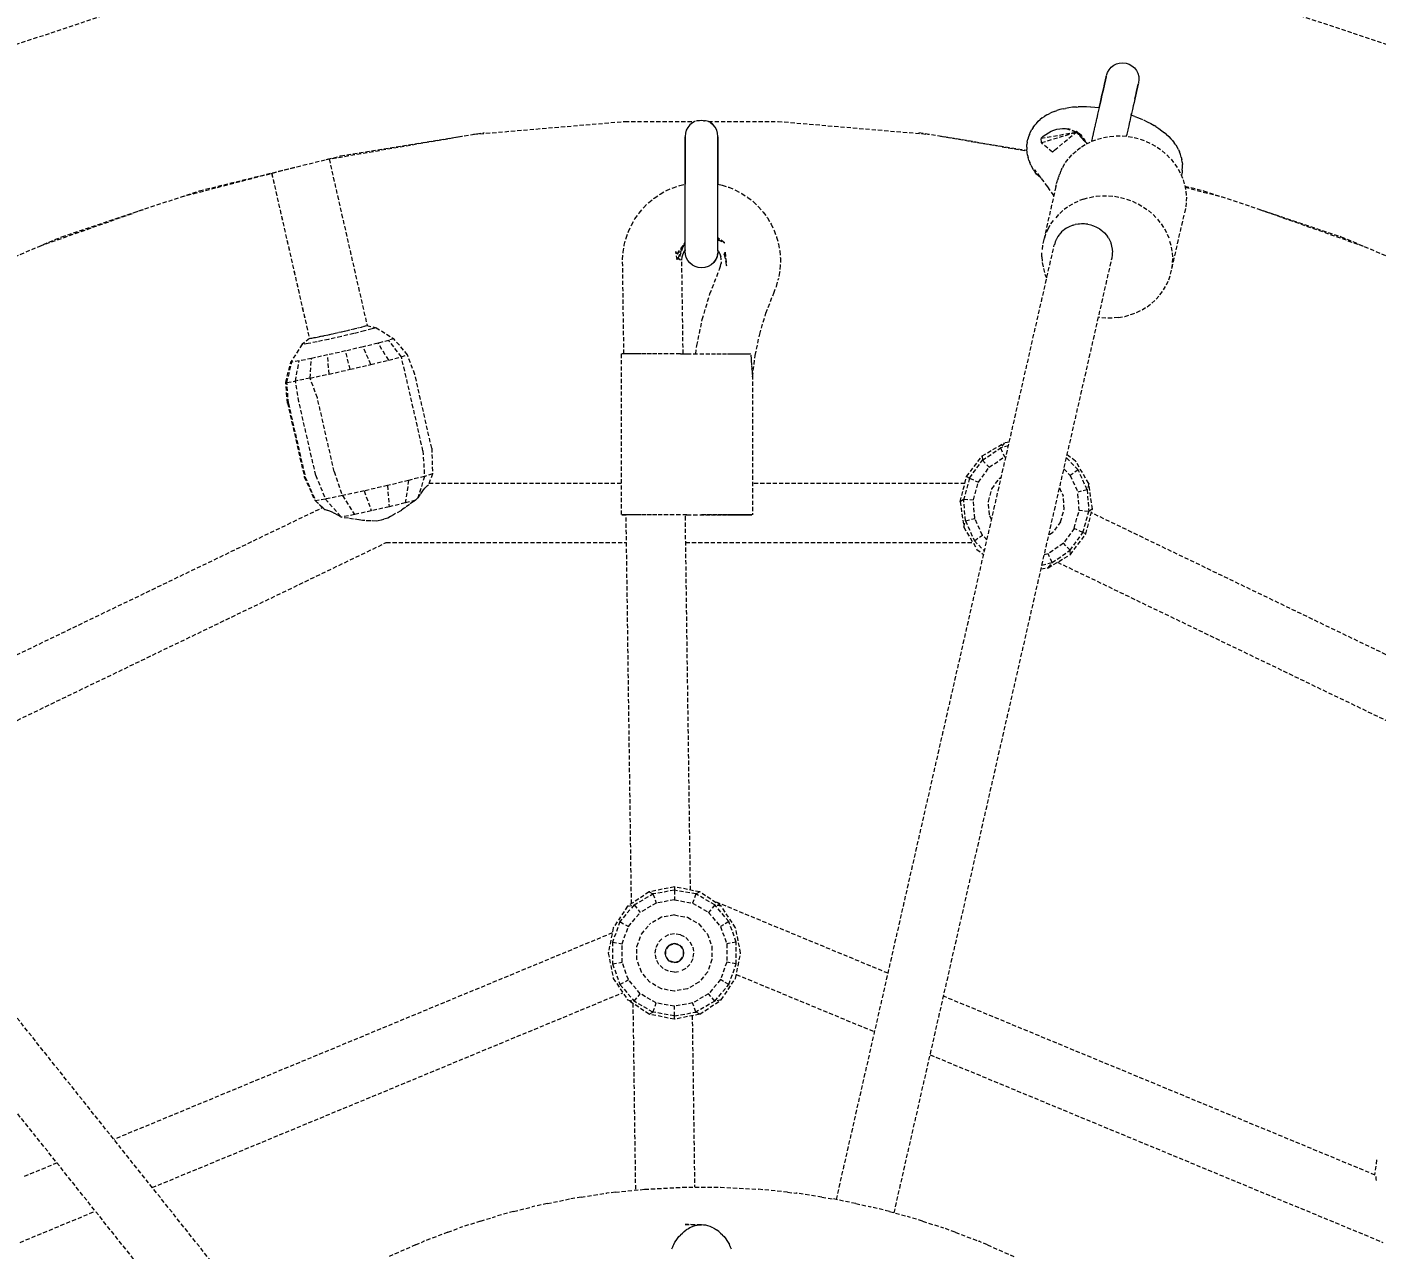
# Model space of a CAD drawing. Header units: millimetres. Extents: x -3111 to 2953, y -2449 to 2811.
# Drawn here: x 117.8 to 528, y 386.5 to 758.1 of the extents above; entities that cross this region are included whole.
import ezdxf

# ---------------------------------------------------------------- set-up
doc = ezdxf.new("R2010")
doc.units = ezdxf.units.MM
doc.linetypes.add('HIDDEN', pattern=[1.905, 1.27, -0.635])
for name, color, linetype in [('DIKOM_ЗОНА', 90, 'Continuous'), ('DIKOM_ОБЪЕКТ', 7, 'Continuous'), ('DIKOM_РАЗМЕР_ЗОНА', 7, 'Continuous'), ('DIKOM_РАЗМЕР_ОБЪЕКТА', 7, 'Continuous')]:
    doc.layers.add(name, color=color, linetype=linetype)
doc.styles.add('style1', font='arialbd.ttf', dxfattribs={"width": 0.8})
doc.dimstyles.new('1-50', dxfattribs={"dimtxt": 300, "dimasz": 200, "dimexe": 100, "dimexo": 0, "dimgap": 100, "dimtad": 1, "dimtxsty": 'style1', "dimcen": 200, "dimclrd": 7, "dimclre": 7, "dimclrt": 7, "dimadec": 1, "dimazin": 2, "dimtfac": 1, "dimtmove": 0, "dimatfit": 2, "dimfxl": 0, "dimlwd": 25, "dimlwe": 18, "dimarcsym": 0})

# ---------------------------------------------------------------- blocks, each defined once
blk = doc.blocks.new('*D0')
at = {"layer": 'Defpoints', "color": 0, "transparency": 16777216}
for p in [(1362.98, 623.05), (-717.19, -260.39)]:
    blk.add_point(p, dxfattribs=at)
at = {"layer": 'DIKOM_РАЗМЕР_ОБЪЕКТА', "color": 7, "lineweight": 25, "transparency": 16777216}
for p, q in [((1362.98, 623.05), (2780.32, 1224.99)), ((-533.11, -182.21), (1178.9, 544.87))]:
    blk.add_line(p, q, dxfattribs=at)
at = {"layer": 'DIKOM_РАЗМЕР_ОБЪЕКТА', "color": 7, "transparency": 16777216}
for points in [[(1165.87, 575.55), (1191.93, 514.19), (1362.98, 623.05)], [(-546.14, -151.53), (-520.08, -212.89), (-717.19, -260.39)]]:
    blk.add_solid(points, dxfattribs=at)
at = {"layer": 'DIKOM_РАЗМЕР_ОБЪЕКТА', "color": 7, "transparency": 16777216, "insert": (2050.93, 1228.64), "char_height": 300, "attachment_point": 5, "rotation": 23.0107, "style": 'style1'}
blk.add_mtext('{\\fArial|b0|i0|c204|p34;\\H1.16667x;∅2260}', dxfattribs=at)
blk = doc.blocks.new('*D1')
at = {"layer": 'Defpoints', "color": 0, "transparency": 16777216}
for p in [(302.22, 2811.22), (-2635.43, -2447.87), (386.74, -2447.87)]:
    blk.add_point(p, dxfattribs=at)
at = {"layer": 'DIKOM_РАЗМЕР_ЗОНА', "color": 7, "lineweight": 18, "transparency": 16777216}
for p, q in [((302.22, 2811.22), (-2735.43, 2811.22)), ((386.74, -2447.87), (-2735.43, -2447.87))]:
    blk.add_line(p, q, dxfattribs=at)
at = {"layer": 'DIKOM_РАЗМЕР_ЗОНА', "color": 7, "lineweight": 25, "transparency": 16777216}
blk.add_line((-2635.43, 2611.22), (-2635.43, -2247.87), dxfattribs=at)
at = {"layer": 'DIKOM_РАЗМЕР_ЗОНА', "color": 7, "transparency": 16777216}
for points in [[(-2668.76, 2611.22), (-2602.09, 2611.22), (-2635.43, 2811.22)], [(-2668.76, -2247.87), (-2602.09, -2247.87), (-2635.43, -2447.87)]]:
    blk.add_solid(points, dxfattribs=at)
at = {"layer": 'DIKOM_РАЗМЕР_ЗОНА', "color": 7, "transparency": 16777216, "insert": (-2914.13, 265.93), "char_height": 300, "attachment_point": 5, "rotation": 90, "style": 'style1'}
blk.add_mtext('{\\fArial|b0|i0|c204|p34;\\H1.16667x;5260}', dxfattribs=at)

msp = doc.modelspace()

# ---------------------------------------------------------------- linework, layer by layer
at = {"layer": 'DIKOM_ЗОНА', "color": 3, "lineweight": 15}
msp.add_circle((322.894, 181.327), 2629.975, dxfattribs=at)
at = {"layer": 'DIKOM_ОБЪЕКТ', "color": 7, "linetype": 'HIDDEN', "lineweight": 15}
for p, q in [((107.116, 750.288), (153.598, 765.806)), ((492.191, 765.806), (538.673, 750.288)), ((448.244, 746.416), (449.121, 746.855)), ((449.121, 746.855), (449.94, 747.09)), ((449.94, 747.09), (450.981, 747.184)), ((450.981, 747.184), (452.019, 747.059)), ((452.019, 747.059), (452.936, 746.754)), ((452.936, 746.754), (453.789, 746.269)), ((445.923, 742.819), (445.84, 742.455)), ((445.84, 742.455), (445.923, 742.819)), ((445.983, 743.08), (445.923, 742.819)), ((445.923, 742.819), (445.983, 743.08)), ((446.03, 743.29), (446.34, 744.221)), ((446.34, 744.221), (446.826, 745.073)), ((446.826, 745.073), (447.469, 745.815)), ((447.469, 745.815), (448.244, 746.416)), ((453.789, 746.269), (454.532, 745.627)), ((454.532, 745.627), (455.134, 744.854)), ((455.134, 744.854), (455.575, 743.976)), ((455.575, 743.976), (455.834, 743.03)), ((455.834, 743.03), (455.905, 742.052)), ((445.098, 739.204), (444.89, 738.295)), ((444.89, 738.295), (445.098, 739.204)), ((445.287, 740.033), (445.098, 739.204)), ((445.098, 739.204), (445.287, 740.033)), ((445.457, 740.777), (445.287, 740.033)), ((445.287, 740.033), (445.457, 740.777)), ((445.606, 741.431), (445.457, 740.777)), ((445.457, 740.777), (445.606, 741.431)), ((445.734, 741.992), (445.606, 741.431)), ((445.606, 741.431), (445.734, 741.992)), ((445.84, 742.455), (445.734, 741.992)), ((445.734, 741.992), (445.84, 742.455)), ((455.209, 738.563), (455.039, 737.818)), ((455.039, 737.818), (455.209, 738.563)), ((455.358, 739.218), (455.209, 738.563)), ((455.209, 738.563), (455.358, 739.218)), ((455.486, 739.779), (455.358, 739.218)), ((455.358, 739.218), (455.486, 739.779)), ((455.592, 740.243), (455.486, 739.779)), ((455.486, 739.779), (455.592, 740.243)), ((455.675, 740.606), (455.592, 740.243)), ((455.592, 740.243), (455.675, 740.606)), ((455.735, 740.868), (455.675, 740.606)), ((455.675, 740.606), (455.735, 740.868)), ((455.905, 742.052), (455.783, 741.078)), ((444.172, 735.146), (443.905, 733.978)), ((443.905, 733.978), (444.172, 735.146)), ((444.426, 736.26), (444.172, 735.146)), ((444.172, 735.146), (444.426, 736.26)), ((444.666, 737.311), (444.426, 736.26)), ((444.426, 736.26), (444.666, 737.311)), ((444.89, 738.295), (444.666, 737.311)), ((444.666, 737.311), (444.89, 738.295)), ((454.417, 735.095), (454.177, 734.042)), ((454.642, 736.079), (454.417, 735.095)), ((454.849, 736.989), (454.642, 736.079)), ((454.642, 736.079), (454.849, 736.989)), ((455.039, 737.818), (454.849, 736.989)), ((454.849, 736.989), (455.039, 737.818)), ((426.513, 730.417), (425.923, 729.93)), ((426.513, 730.417), (427.199, 730.886)), ((427.885, 731.32), (427.199, 730.886)), ((427.885, 731.32), (428.602, 731.693)), ((429.371, 732.071), (428.602, 731.693)), ((430.241, 732.406), (429.371, 732.071)), ((430.241, 732.406), (430.944, 732.664)), ((431.875, 732.943), (430.944, 732.664)), ((432.894, 733.176), (431.875, 732.943)), ((432.894, 733.176), (433.549, 733.32)), ((434.606, 733.499), (433.549, 733.32)), ((435.734, 733.631), (434.606, 733.499)), ((436.928, 733.717), (435.734, 733.631)), ((436.928, 733.717), (437.454, 733.746)), ((438.652, 733.783), (437.454, 733.746)), ((439.899, 733.773), (438.652, 733.783)), ((441.188, 733.718), (439.899, 733.773)), ((442.511, 733.618), (441.188, 733.718)), ((443.791, 733.48), (442.511, 733.618)), ((443.046, 730.217), (442.747, 728.903)), ((443.341, 731.506), (443.046, 730.217)), ((443.627, 732.762), (443.341, 731.506)), ((443.905, 733.978), (443.627, 732.762)), ((443.791, 733.48), (443.905, 733.978)), ((453.378, 730.542), (453.091, 729.284)), ((453.655, 731.759), (453.378, 730.542)), ((453.54, 731.254), (453.655, 731.759)), ((454.682, 730.85), (453.54, 731.254)), ((453.923, 732.928), (453.655, 731.759)), ((454.177, 734.042), (453.923, 732.928)), ((454.682, 730.85), (455.797, 730.412)), ((455.797, 730.412), (457.248, 729.794)), ((253.566, 725.417), (299.615, 729.336)), ((299.615, 729.336), (320.764, 729.336)), ((318.273, 726.679), (317.99, 725.743)), ((318.273, 726.679), (317.99, 725.743)), ((318.735, 727.542), (318.273, 726.679)), ((318.735, 727.542), (318.273, 726.679)), ((319.357, 728.299), (318.735, 727.542)), ((319.357, 728.299), (318.735, 727.542)), ((320.115, 728.92), (319.357, 728.299)), ((320.115, 728.92), (319.357, 728.299)), ((320.782, 729.347), (320.115, 728.92)), ((320.896, 729.336), (320.115, 728.92)), ((321.57, 729.484), (321.186, 729.443)), ((321.919, 729.535), (321.649, 729.492)), ((322.24, 729.552), (321.919, 729.535)), ((322.895, 729.58), (322.24, 729.552)), ((323.544, 729.553), (322.895, 729.58)), ((323.544, 729.553), (323.856, 729.536)), ((324.137, 729.492), (323.856, 729.536)), ((324.606, 729.443), (324.137, 729.492)), ((325.019, 729.336), (324.796, 729.408)), ((325.019, 729.336), (346.174, 729.336)), ((325.663, 728.994), (325.019, 729.336)), ((326.422, 728.308), (325.663, 728.994)), ((325.663, 728.994), (326.422, 728.308)), ((327.046, 727.553), (326.422, 728.308)), ((327.046, 727.553), (326.422, 728.308)), ((327.511, 726.692), (327.046, 727.553)), ((327.511, 726.692), (327.046, 727.553)), ((327.797, 725.756), (327.511, 726.692)), ((327.797, 725.756), (327.511, 726.692)), ((346.174, 729.336), (392.223, 725.417)), ((422.593, 725.331), (422.928, 726.136)), ((422.928, 726.136), (423.351, 726.897)), ((423.72, 727.491), (423.351, 726.897)), ((423.72, 727.491), (424.223, 728.193)), ((424.714, 728.741), (424.223, 728.193)), ((424.714, 728.741), (425.284, 729.371)), ((425.284, 729.371), (425.923, 729.93)), ((426.132, 724.2), (436.829, 726.109)), ((426.245, 722.896), (436.829, 726.109)), ((428.372, 725.91), (429.204, 726.337)), ((429.204, 726.337), (430.063, 726.685)), ((430.063, 726.685), (430.941, 726.949)), ((430.253, 720.577), (436.829, 726.109)), ((430.941, 726.949), (431.827, 727.127)), ((431.827, 727.127), (432.711, 727.216)), ((432.711, 727.216), (433.585, 727.216)), ((436.829, 726.109), (433.585, 727.216)), ((433.585, 727.216), (434.438, 727.127)), ((436.829, 726.109), (434.438, 727.127)), ((436.783, 726.338), (438.367, 724.469)), ((436.783, 726.338), (437.465, 725.911)), ((440.129, 722.592), (436.829, 726.109)), ((442.138, 726.235), (441.832, 724.897)), ((442.443, 727.573), (442.138, 726.235)), ((442.747, 728.903), (442.443, 727.573)), ((452.497, 726.68), (452.193, 725.349)), ((452.796, 727.995), (452.497, 726.68)), ((453.091, 729.284), (452.796, 727.995)), ((457.248, 729.794), (458.417, 729.244)), ((458.417, 729.244), (459.519, 728.673)), ((459.519, 728.673), (460.548, 728.085)), ((461.02, 727.785), (460.548, 728.085)), ((461.02, 727.785), (462.009, 727.157)), ((462.009, 727.157), (462.909, 726.518)), ((462.909, 726.518), (463.714, 725.871)), ((208.73, 717.758), (250.268, 724.881)), ((213.158, 718.85), (256.767, 725.937)), ((317.99, 725.743), (317.894, 724.769)), ((317.99, 725.743), (317.894, 724.769)), ((317.894, 724.608), (317.894, 724.34)), ((317.894, 724.34), (317.894, 724.608)), ((317.894, 724.34), (317.894, 723.967)), ((317.894, 723.967), (317.894, 724.34)), ((317.894, 723.967), (317.894, 723.492)), ((317.894, 723.492), (317.894, 723.967)), ((317.894, 723.492), (317.894, 722.917)), ((317.894, 722.917), (317.894, 723.492)), ((317.894, 722.917), (317.894, 722.245)), ((317.894, 722.245), (317.894, 722.917)), ((317.894, 722.245), (317.894, 721.482)), ((317.894, 721.482), (317.894, 722.245)), ((327.895, 724.783), (327.797, 725.756)), ((327.895, 724.783), (327.797, 725.756)), ((327.895, 724.621), (327.895, 724.353)), ((327.895, 724.353), (327.895, 724.621)), ((327.895, 724.353), (327.895, 723.98)), ((327.895, 723.98), (327.895, 724.353)), ((327.895, 723.98), (327.895, 723.504)), ((327.895, 723.504), (327.895, 723.98)), ((327.895, 723.504), (327.895, 722.929)), ((327.895, 722.929), (327.895, 723.504)), ((327.895, 722.929), (327.895, 722.257)), ((327.895, 722.257), (327.895, 722.929)), ((327.895, 722.257), (327.895, 721.493)), ((327.895, 721.493), (327.895, 722.257)), ((389.022, 725.937), (421.839, 720.603)), ((395.522, 724.88), (421.852, 720.366)), ((421.804, 721.473), (421.855, 722.344)), ((421.965, 723.015), (421.855, 722.344)), ((421.965, 723.015), (422.121, 723.899)), ((422.35, 724.692), (422.121, 723.899)), ((422.593, 725.331), (422.35, 724.692)), ((426.132, 724.2), (426.828, 724.835)), ((426.245, 722.896), (426.132, 724.2)), ((429.591, 719.953), (426.245, 722.896)), ((426.828, 724.835), (427.577, 725.407)), ((427.577, 725.407), (428.372, 725.91)), ((439.293, 723.483), (437.465, 725.911)), ((437.465, 725.911), (437.858, 725.718)), ((439.556, 723.202), (437.858, 725.718)), ((437.858, 725.718), (438.424, 725.123)), ((439.677, 723.074), (438.424, 725.123)), ((438.49, 721.628), (439.982, 722.522)), ((439.179, 723.999), (439.494, 723.51)), ((439.74, 723.006), (439.179, 723.999)), ((439.782, 722.961), (439.494, 723.51)), ((439.982, 722.522), (441.582, 723.291)), ((441.529, 723.567), (441.451, 723.228)), ((441.832, 724.897), (441.529, 723.567)), ((441.582, 723.291), (443.288, 723.936)), ((443.288, 723.936), (445.101, 724.457)), ((445.101, 724.457), (447.039, 724.782)), ((447.039, 724.782), (448.946, 724.944)), ((448.946, 724.944), (450.821, 724.944)), ((450.821, 724.944), (452.665, 724.782)), ((452.193, 725.349), (452.075, 724.833)), ((452.665, 724.782), (454.479, 724.456)), ((454.479, 724.456), (456.301, 723.951)), ((456.301, 723.951), (458.104, 723.279)), ((458.104, 723.279), (459.842, 722.458)), ((459.842, 722.458), (461.47, 721.509)), ((464.237, 725.422), (463.714, 725.871)), ((464.237, 725.422), (464.971, 724.747)), ((464.971, 724.747), (465.596, 724.073)), ((466.103, 723.511), (465.596, 724.073)), ((466.103, 723.511), (466.636, 722.818)), ((467.086, 722.177), (466.636, 722.818)), ((467.086, 722.177), (467.513, 721.473)), ((170.262, 708.276), (213.158, 718.85)), ((209.652, 717.916), (221.208, 667.281)), ((317.894, 721.482), (317.894, 720.632)), ((317.894, 720.632), (317.894, 721.482)), ((317.894, 720.632), (317.894, 719.7)), ((317.894, 719.7), (317.894, 720.632)), ((317.894, 719.7), (317.894, 718.691)), ((317.894, 718.691), (317.894, 719.7)), ((317.894, 718.691), (317.894, 717.612)), ((317.894, 717.612), (317.894, 718.691)), ((327.895, 721.493), (327.895, 720.642)), ((327.895, 720.642), (327.895, 721.493)), ((327.895, 720.642), (327.895, 719.709)), ((327.895, 719.709), (327.895, 720.642)), ((327.895, 719.709), (327.895, 718.7)), ((327.895, 718.7), (327.895, 719.709)), ((327.895, 718.7), (327.895, 717.62)), ((327.895, 717.62), (327.895, 718.7)), ((421.804, 721.473), (421.83, 720.779)), ((421.877, 719.914), (421.83, 720.779)), ((422.024, 719.059), (421.877, 719.914)), ((422.024, 719.059), (422.179, 718.36)), ((422.418, 717.539), (422.179, 718.36)), ((429.591, 719.953), (430.253, 720.577)), ((433.593, 716.813), (434.657, 718.203)), ((434.657, 718.203), (435.827, 719.469)), ((435.827, 719.469), (437.105, 720.611)), ((437.105, 720.611), (438.49, 721.628)), ((461.47, 721.509), (462.96, 720.438)), ((462.96, 720.438), (464.369, 719.207)), ((464.369, 719.207), (465.674, 717.846)), ((467.896, 720.765), (467.513, 721.473)), ((467.896, 720.765), (468.207, 720.057)), ((468.514, 719.292), (468.207, 720.057)), ((468.734, 718.499), (468.514, 719.292)), ((468.734, 718.499), (468.923, 717.781)), ((164.672, 706.41), (199.814, 715.561)), ((317.894, 717.612), (317.894, 716.47)), ((317.894, 716.47), (317.894, 717.612)), ((317.894, 716.47), (317.894, 715.272)), ((317.894, 715.272), (317.894, 716.47)), ((317.894, 715.272), (317.894, 714.024)), ((317.894, 714.024), (317.894, 715.272)), ((317.894, 714.024), (317.894, 712.736)), ((317.894, 712.736), (317.894, 714.024)), ((327.895, 717.62), (327.895, 716.477)), ((327.895, 716.477), (327.895, 717.62)), ((327.895, 716.477), (327.895, 715.278)), ((327.895, 715.278), (327.895, 716.477)), ((327.895, 715.278), (327.895, 714.03)), ((327.895, 714.03), (327.895, 715.278)), ((327.895, 714.03), (327.895, 712.74)), ((327.895, 712.74), (327.895, 714.03)), ((422.418, 717.539), (422.698, 716.834)), ((423.024, 716.062), (422.698, 716.834)), ((423.024, 716.062), (423.42, 715.358)), ((423.825, 714.648), (423.42, 715.358)), ((423.825, 714.648), (424.328, 713.953)), ((428.19, 709.456), (424.279, 714.649)), ((424.8, 713.318), (424.328, 713.953)), ((432.018, 713.752), (432.189, 714.178)), ((432.216, 714.249), (432.392, 714.671)), ((432.392, 714.671), (432.611, 715.194)), ((432.729, 715.446), (432.618, 715.208)), ((432.729, 715.446), (433.593, 716.813)), ((465.674, 717.846), (466.841, 716.389)), ((466.841, 716.389), (467.837, 714.874)), ((467.837, 714.874), (468.659, 713.291)), ((469.023, 713.938), (468.873, 713.046)), ((469.056, 716.956), (468.923, 717.781)), ((469.1, 714.567), (469.023, 713.938)), ((469.056, 716.956), (469.11, 716.251)), ((469.1, 714.567), (469.151, 715.409)), ((469.151, 715.409), (469.11, 716.251)), ((192.183, 713.573), (203.661, 663.284)), ((192.198, 713.577), (203.687, 663.259)), ((314.23, 709.194), (316.289, 709.885)), ((316.289, 709.885), (317.894, 710.267)), ((317.894, 712.736), (317.894, 711.414)), ((317.894, 711.414), (317.894, 712.736)), ((317.894, 711.414), (317.894, 710.267)), ((317.894, 710.067), (317.894, 711.414)), ((317.894, 708.702), (317.894, 710.067)), ((327.895, 712.74), (327.895, 711.417)), ((327.895, 711.417), (327.895, 712.74)), ((327.895, 711.417), (327.895, 710.261)), ((327.895, 710.069), (327.895, 711.417)), ((327.895, 710.261), (329.164, 709.979)), ((327.895, 708.704), (327.895, 710.069)), ((329.164, 709.979), (331.233, 709.317)), ((425.348, 712.747), (424.8, 713.318)), ((425.966, 712.244), (425.348, 712.747)), ((426.201, 712.097), (425.966, 712.244)), ((430.018, 706.813), (427.833, 709.973)), ((430.63, 709.52), (430.798, 710.181)), ((430.86, 710.422), (431.048, 711.046)), ((431.048, 711.046), (431.114, 711.263)), ((431.14, 711.354), (431.339, 711.934)), ((431.339, 711.934), (431.43, 712.201)), ((431.475, 712.335), (431.664, 712.838)), ((431.664, 712.838), (431.791, 713.174)), ((431.836, 713.299), (432.018, 713.752)), ((468.659, 713.291), (469.333, 711.602)), ((469.333, 711.602), (469.847, 709.853)), ((469.847, 709.853), (470.188, 708.088)), ((128.355, 694.286), (170.262, 708.276)), ((306.861, 704.671), (308.542, 706.048)), ((308.542, 706.048), (310.341, 707.267)), ((310.341, 707.267), (312.242, 708.318)), ((312.242, 708.318), (314.23, 709.194)), ((317.894, 707.33), (317.894, 708.702)), ((317.894, 705.957), (317.894, 707.33)), ((317.894, 704.594), (317.894, 705.957)), ((327.895, 707.33), (327.895, 708.704)), ((327.895, 705.956), (327.895, 707.33)), ((327.895, 704.591), (327.895, 705.956)), ((331.233, 709.317), (333.233, 708.471)), ((333.233, 708.471), (335.149, 707.448)), ((335.149, 707.448), (336.964, 706.255)), ((336.964, 706.255), (338.664, 704.904)), ((430.63, 709.521), (426.992, 693.421)), ((430.023, 706.836), (429.792, 707.292)), ((439.073, 705.708), (437.317, 705.035)), ((439.073, 705.708), (440.947, 706.254)), ((440.947, 706.254), (442.885, 706.578)), ((442.885, 706.578), (444.791, 706.741)), ((444.791, 706.741), (446.666, 706.741)), ((446.666, 706.741), (448.51, 706.578)), ((448.51, 706.578), (450.325, 706.252)), ((450.325, 706.252), (452.146, 705.748)), ((452.146, 705.748), (453.949, 705.076)), ((469.883, 709.668), (475.527, 708.276)), ((469.95, 709.318), (481.117, 706.41)), ((470.188, 708.088), (470.341, 706.353)), ((470.341, 706.353), (470.304, 704.602)), ((475.527, 708.276), (517.434, 694.286)), ((121.687, 691.445), (153.258, 702.6)), ((302.659, 699.716), (303.908, 701.493)), ((303.908, 701.493), (305.312, 703.149)), ((305.312, 703.149), (306.861, 704.671)), ((317.894, 703.246), (317.894, 704.594)), ((317.894, 701.924), (317.894, 703.246)), ((317.894, 700.636), (317.894, 701.924)), ((327.895, 703.243), (327.895, 704.591)), ((327.895, 701.92), (327.895, 703.243)), ((327.895, 700.63), (327.895, 701.92)), ((338.664, 704.904), (340.235, 703.404)), ((340.235, 703.404), (341.664, 701.768)), ((341.664, 701.768), (342.94, 700.01)), ((432.748, 702.24), (431.433, 701.02)), ((434.155, 703.302), (432.748, 702.24)), ((435.677, 704.232), (434.155, 703.302)), ((437.317, 705.035), (435.677, 704.232)), ((453.949, 705.076), (455.687, 704.255)), ((455.687, 704.255), (457.315, 703.306)), ((457.315, 703.306), (458.806, 702.235)), ((458.806, 702.235), (460.214, 701.004)), ((470.086, 702.829), (469.695, 701.081)), ((470.304, 704.602), (470.086, 702.829)), ((492.531, 702.6), (524.102, 691.445)), ((300.666, 695.862), (301.575, 697.834)), ((301.575, 697.834), (302.659, 699.716)), ((317.894, 699.388), (317.894, 700.636)), ((317.894, 698.19), (317.894, 699.388)), ((317.894, 697.048), (317.894, 698.19)), ((327.895, 699.382), (327.895, 700.63)), ((327.895, 698.183), (327.895, 699.382)), ((327.895, 697.04), (327.895, 698.183)), ((342.94, 700.01), (344.051, 698.144)), ((344.051, 698.144), (344.989, 696.185)), ((428.259, 696.674), (429.16, 698.2)), ((429.16, 698.2), (430.228, 699.661)), ((431.433, 701.02), (430.228, 699.661)), ((435.568, 697.679), (434.707, 697.326)), ((435.788, 697.744), (435.586, 697.685)), ((436.057, 697.822), (435.788, 697.744)), ((436.486, 697.948), (436.057, 697.822)), ((437.433, 698.121), (436.505, 697.951)), ((437.794, 698.149), (437.473, 698.124)), ((438.397, 698.197), (437.794, 698.149)), ((439.332, 698.175), (438.416, 698.196)), ((439.728, 698.13), (439.387, 698.172)), ((440.334, 698.054), (439.728, 698.13)), ((441.285, 697.838), (440.353, 698.05)), ((441.909, 697.627), (441.397, 697.799)), ((442.208, 697.527), (441.909, 697.627)), ((443.092, 697.125), (442.225, 697.519)), ((460.214, 701.004), (461.519, 699.642)), ((461.519, 699.642), (462.686, 698.186)), ((462.686, 698.186), (463.682, 696.671)), ((465.541, 682.877), (469.695, 701.081)), ((87.709, 676.969), (128.355, 694.286)), ((299.399, 691.711), (299.939, 693.816)), ((299.939, 693.816), (300.666, 695.862)), ((317.894, 695.969), (317.894, 697.048)), ((317.894, 694.96), (317.894, 695.969)), ((317.894, 694.028), (317.894, 694.96)), ((317.894, 693.178), (317.894, 694.028)), ((327.895, 695.96), (327.895, 697.04)), ((327.895, 694.951), (327.895, 695.96)), ((327.895, 694.018), (327.895, 694.951)), ((327.895, 693.167), (327.895, 694.018)), ((329.879, 692.429), (327.895, 693.934)), ((327.895, 693.523), (329.879, 692.429)), ((327.895, 693.294), (329.879, 692.429)), ((344.989, 696.185), (345.745, 694.149)), ((345.745, 694.149), (346.315, 692.054)), ((426.992, 693.421), (426.601, 691.673)), ((427.546, 695.1), (426.992, 693.421)), ((428.259, 696.674), (427.546, 695.1)), ((430.785, 693.524), (430.637, 693.173)), ((431.233, 694.315), (430.793, 693.54)), ((431.636, 694.868), (431.243, 694.33)), ((431.771, 695.053), (431.636, 694.868)), ((432.394, 695.73), (431.818, 695.104)), ((432.867, 696.141), (432.408, 695.743)), ((433.069, 696.317), (432.867, 696.141)), ((433.862, 696.87), (433.109, 696.349)), ((434.262, 697.087), (433.879, 696.879)), ((434.492, 697.211), (434.262, 697.087)), ((434.69, 697.318), (434.492, 697.211)), ((443.739, 696.748), (443.109, 697.116)), ((443.928, 696.638), (443.739, 696.748)), ((444.455, 696.254), (443.943, 696.627)), ((444.455, 696.254), (444.706, 696.072)), ((444.72, 696.059), (445.416, 695.431)), ((445.429, 695.417), (446.051, 694.725)), ((446.062, 694.71), (446.585, 693.986)), ((446.611, 693.946), (447.064, 693.15)), ((463.682, 696.671), (464.504, 695.088)), ((464.504, 695.088), (465.178, 693.399)), ((465.692, 691.65), (465.178, 693.399)), ((517.434, 694.286), (558.079, 676.969)), ((298.902, 687.4), (299.053, 689.567)), ((299.053, 689.567), (299.399, 691.711)), ((315.502, 687.22), (315.137, 689.759)), ((315.504, 688.997), (315.137, 689.759)), ((315.504, 688.997), (317.894, 692.501)), ((317.292, 691.325), (315.504, 688.997)), ((315.764, 687.772), (317.292, 691.325)), ((316.279, 688.245), (317.292, 691.325)), ((317.292, 691.325), (317.894, 692.411)), ((317.323, 689.038), (317.706, 689.813)), ((317.45, 689.442), (317.894, 690.085)), ((317.894, 692.415), (317.894, 693.178)), ((317.894, 691.743), (317.894, 692.415)), ((317.894, 691.168), (317.894, 691.743)), ((317.894, 690.693), (317.894, 691.168)), ((317.894, 690.32), (317.894, 690.693)), ((317.894, 690.32), (317.894, 690.052)), ((317.99, 688.86), (317.894, 689.837)), ((327.797, 688.904), (327.867, 689.307)), ((327.867, 689.307), (327.797, 688.904)), ((327.895, 689.877), (327.819, 689.128)), ((327.895, 689.877), (327.867, 689.307)), ((327.895, 692.403), (327.895, 693.167)), ((327.895, 691.731), (327.895, 692.403)), ((327.895, 691.156), (327.895, 691.731)), ((327.895, 690.68), (327.895, 691.156)), ((327.895, 690.307), (327.895, 690.68)), ((327.895, 690.039), (327.895, 690.307)), ((327.895, 690.101), (328.045, 689.889)), ((328.045, 689.889), (328.467, 689.037)), ((329.796, 688.844), (330.094, 689.559)), ((330.094, 689.559), (330.476, 685.431)), ((346.315, 692.054), (346.693, 689.915)), ((346.693, 689.915), (346.876, 687.751)), ((363.921, 401.521), (430.18, 691.821)), ((426.346, 688.149), (426.383, 689.9)), ((426.601, 691.673), (426.383, 689.9)), ((430.432, 692.687), (430.186, 691.841)), ((430.637, 693.173), (430.439, 692.705)), ((447.071, 693.133), (447.431, 692.298)), ((447.698, 691.418), (447.436, 692.281)), ((447.863, 690.519), (447.701, 691.401)), ((447.923, 689.612), (447.864, 690.501)), ((447.878, 688.708), (447.916, 689.457)), ((466.033, 689.885), (465.692, 691.65)), ((466.186, 688.149), (466.033, 689.885)), ((299.298, 658.672), (298.902, 687.4)), ((315.764, 687.772), (315.418, 687.808)), ((316.473, 687.202), (315.428, 687.736)), ((316.473, 687.202), (315.764, 687.772)), ((316.906, 687.189), (317.044, 688.139)), ((317.299, 658.672), (316.906, 687.189)), ((317.041, 688.13), (317.323, 689.038)), ((318.273, 687.921), (317.99, 688.86)), ((318.735, 687.055), (318.273, 687.921)), ((319.357, 686.296), (318.735, 687.055)), ((320.115, 685.674), (319.357, 686.296)), ((320.98, 685.211), (320.115, 685.674)), ((321.919, 684.926), (320.98, 685.211)), ((324.928, 685.262), (323.934, 684.939)), ((325.833, 685.785), (324.928, 685.262)), ((326.61, 686.484), (325.833, 685.785)), ((327.046, 687.106), (326.422, 686.352)), ((327.225, 687.33), (326.61, 686.484)), ((327.046, 687.106), (327.225, 687.33)), ((327.511, 687.968), (327.056, 687.125)), ((327.511, 687.968), (327.225, 687.33)), ((327.511, 687.968), (327.65, 688.285)), ((327.65, 688.285), (327.511, 687.968)), ((327.797, 688.904), (327.544, 688.079)), ((327.797, 688.904), (327.65, 688.285)), ((328.389, 684.401), (328.701, 685.3)), ((328.467, 689.037), (328.725, 688.203)), ((328.697, 688.513), (328.909, 686.19)), ((328.701, 685.3), (328.867, 686.236)), ((328.873, 686.588), (328.867, 686.236)), ((329.796, 688.844), (330.476, 685.431)), ((346.863, 685.578), (346.653, 683.417)), ((346.876, 687.751), (346.863, 685.578)), ((381.464, 397.49), (447.729, 687.816)), ((426.346, 688.149), (426.5, 686.414)), ((426.5, 686.414), (426.84, 684.649)), ((447.729, 687.814), (447.875, 688.686)), ((465.931, 684.626), (466.149, 686.399)), ((466.149, 686.399), (466.186, 688.149)), ((322.895, 684.83), (321.919, 684.926)), ((323.934, 684.939), (322.895, 684.83)), ((325.452, 676.88), (328.389, 684.401)), ((345.653, 679.194), (346.249, 681.283)), ((346.653, 683.417), (346.249, 681.283)), ((426.84, 684.649), (427.354, 682.899)), ((427.857, 681.641), (427.354, 682.899)), ((464.273, 679.625), (464.987, 681.199)), ((464.987, 681.199), (465.541, 682.877)), ((465.541, 682.877), (465.931, 684.626)), ((323.136, 669.111), (325.452, 676.88)), ((342.474, 671.029), (344.871, 677.168)), ((344.871, 677.168), (345.653, 679.194)), ((462.305, 676.637), (463.373, 678.099)), ((463.373, 678.099), (464.273, 679.625)), ((456.855, 672.066), (458.377, 672.997)), ((458.377, 672.997), (459.784, 674.058)), ((459.784, 674.058), (461.099, 675.278)), ((461.099, 675.278), (462.305, 676.637)), ((321.471, 661.177), (323.136, 669.111)), ((340.584, 664.687), (342.474, 671.029)), ((444.022, 669.72), (443.615, 669.793)), ((445.866, 669.558), (444.022, 669.72)), ((447.741, 669.558), (445.866, 669.558)), ((449.648, 669.72), (447.741, 669.558)), ((449.648, 669.72), (451.586, 670.045)), ((451.586, 670.045), (453.459, 670.59)), ((453.459, 670.59), (455.215, 671.264)), ((455.215, 671.264), (456.855, 672.066)), ((210.436, 664.632), (209.807, 664.5)), ((211.541, 664.845), (210.706, 664.675)), ((212.384, 665.066), (211.541, 664.845)), ((213.319, 665.288), (212.596, 665.128)), ((217.192, 664.851), (213.379, 663.957)), ((214.242, 665.468), (213.412, 665.307)), ((215.124, 665.688), (214.333, 665.487)), ((215.501, 665.803), (215.211, 665.711)), ((215.966, 665.909), (215.501, 665.803)), ((216.769, 666.077), (216.234, 665.983)), ((217.512, 666.251), (216.847, 666.093)), ((220.464, 665.655), (217.192, 664.851)), ((218.063, 666.419), (217.583, 666.271)), ((218.643, 666.582), (218.257, 666.466)), ((219.394, 666.724), (218.879, 666.618)), ((219.838, 666.856), (219.394, 666.724)), ((220.261, 667.001), (219.98, 666.91)), ((220.619, 667.073), (220.346, 667.036)), ((222.799, 666.272), (220.464, 665.655)), ((220.893, 667.143), (220.651, 667.078)), ((221.141, 667.297), (223.917, 666.627)), ((223.917, 666.627), (222.799, 666.272)), ((223.917, 666.627), (229.35, 663.272)), ((339.225, 658.211), (340.584, 664.687)), ((201.489, 661.581), (198.044, 656.228)), ((203.651, 663.326), (201.489, 661.581)), ((201.724, 661.53), (201.489, 661.581)), ((203.283, 661.789), (201.724, 661.53)), ((205.978, 662.328), (203.283, 661.789)), ((204.247, 663.315), (203.995, 663.313)), ((204.595, 663.377), (204.28, 663.32)), ((204.969, 663.493), (204.689, 663.404)), ((205.464, 663.568), (205.054, 663.523)), ((206.032, 663.656), (205.515, 663.573)), ((209.485, 663.081), (205.978, 662.328)), ((206.653, 663.801), (206.09, 663.666)), ((207.057, 663.923), (206.717, 663.818)), ((207.333, 663.96), (207.057, 663.923)), ((207.707, 664.034), (207.405, 663.973)), ((208.08, 664.09), (207.707, 664.034)), ((208.879, 664.259), (208.159, 664.105)), ((209.667, 664.475), (208.961, 664.28)), ((213.379, 663.957), (209.485, 663.081)), ((219.963, 660.792), (214.64, 659.544)), ((224.529, 661.915), (219.963, 660.792)), ((222.37, 655.446), (219.963, 660.792)), ((227.79, 662.776), (224.529, 661.915)), ((227.769, 656.773), (224.529, 661.915)), ((229.35, 663.272), (227.79, 662.776)), ((231.624, 657.791), (227.79, 662.776)), ((233.469, 658.378), (229.35, 663.272)), ((321.158, 658.672), (321.471, 661.177)), ((200.548, 656.518), (198.372, 656.156)), ((199.413, 650.392), (200.548, 656.518)), ((204.31, 657.27), (200.548, 656.518)), ((203.861, 651.281), (204.31, 657.27)), ((209.204, 658.321), (204.31, 657.27)), ((214.64, 659.544), (209.204, 658.321)), ((209.649, 652.524), (209.204, 658.321)), ((216.077, 653.97), (214.64, 659.544)), ((222.37, 655.446), (227.769, 656.773)), ((227.769, 656.773), (231.624, 657.791)), ((231.624, 657.791), (233.469, 658.378)), ((233.082, 651.599), (231.624, 657.791)), ((235.741, 652.397), (233.469, 658.378)), ((298.49, 658.672), (298.49, 609.672)), ((299.012, 658.672), (298.664, 658.672)), ((299.012, 658.672), (298.664, 658.672)), ((299.55, 658.672), (299.012, 658.672)), ((299.298, 658.672), (299.012, 658.672)), ((300.271, 658.672), (299.55, 658.672)), ((301.153, 658.672), (300.271, 658.672)), ((302.175, 658.672), (301.153, 658.672)), ((303.323, 658.672), (302.175, 658.672)), ((304.639, 658.672), (303.323, 658.672)), ((306.1, 658.672), (304.639, 658.672)), ((307.666, 658.672), (306.1, 658.672)), ((309.299, 658.672), (307.666, 658.672)), ((310.977, 658.672), (309.299, 658.672)), ((312.729, 658.672), (310.977, 658.672)), ((314.558, 658.672), (312.729, 658.672)), ((316.466, 658.672), (314.558, 658.672)), ((316.466, 658.672), (318.45, 658.672)), ((317.299, 658.672), (318.45, 658.672)), ((318.45, 658.672), (320.434, 658.672)), ((318.45, 658.672), (320.434, 658.672)), ((320.434, 658.672), (322.341, 658.672)), ((320.434, 658.672), (321.158, 658.672)), ((322.341, 658.672), (324.171, 658.672)), ((324.171, 658.672), (325.923, 658.672)), ((325.923, 658.672), (327.601, 658.672)), ((327.601, 658.672), (329.233, 658.672)), ((329.233, 658.672), (330.8, 658.672)), ((330.8, 658.672), (332.261, 658.672)), ((332.261, 658.672), (333.576, 658.672)), ((333.576, 658.672), (334.725, 658.672)), ((334.725, 658.672), (335.746, 658.672)), ((335.746, 658.672), (336.629, 658.672)), ((336.629, 658.672), (337.35, 658.672)), ((337.35, 658.672), (337.832, 658.672)), ((337.876, 658.437), (337.832, 658.672)), ((337.891, 658.279), (337.952, 657.14)), ((337.952, 657.138), (337.994, 656.603)), ((337.994, 656.603), (338.108, 655.143)), ((338.41, 651.678), (339.225, 658.211)), ((196.452, 650.049), (198.044, 656.228)), ((196.84, 649.964), (198.372, 656.156)), ((198.372, 656.156), (198.044, 656.228)), ((203.861, 651.281), (209.649, 652.524)), ((209.649, 652.524), (216.077, 653.97)), ((216.077, 653.97), (222.37, 655.446)), ((240.857, 629.981), (235.741, 652.397)), ((338.108, 655.143), (338.204, 654.401)), ((338.204, 654.401), (338.236, 654.151)), ((338.252, 653.748), (338.236, 654.151)), ((338.253, 653.728), (338.32, 652.742)), ((338.32, 652.742), (338.332, 652.546)), ((338.332, 652.545), (338.409, 652.123)), ((196.989, 643.724), (196.452, 650.049)), ((196.84, 649.964), (196.452, 650.049)), ((196.84, 649.964), (199.413, 650.392)), ((197.281, 643.586), (196.84, 649.964)), ((203.861, 651.281), (199.413, 650.392)), ((200.478, 644.129), (199.413, 650.392)), ((206.094, 645.271), (203.861, 651.281)), ((238.199, 629.183), (233.082, 651.599)), ((338.41, 652.118), (338.41, 609.672)), ((205.594, 621.713), (200.478, 644.129)), ((211.21, 622.855), (206.094, 645.271)), ((196.989, 643.724), (202.105, 621.308)), ((197.281, 643.586), (202.397, 621.17)), ((416.488, 631.832), (415.005, 631.623)), ((238.199, 629.183), (238.64, 621.408)), ((240.857, 629.981), (241.095, 622.145)), ((403.52, 621.359), (408.242, 627.633)), ((408.242, 627.633), (415.005, 631.623)), ((408.242, 627.633), (408.309, 626.307)), ((408.309, 626.307), (413.793, 630.045)), ((415.005, 631.623), (413.793, 630.045)), ((416.221, 630.664), (413.793, 630.045)), ((413.793, 630.045), (415.006, 627.358)), ((436.659, 626.037), (434.073, 627.983)), ((404.435, 620.918), (408.309, 626.307)), ((407.091, 619.639), (410.368, 624.196)), ((408.309, 626.307), (410.368, 624.196)), ((410.368, 624.196), (415.006, 627.358)), ((415.006, 627.358), (415.495, 627.482)), ((433.093, 623.691), (435.005, 621.731)), ((437.441, 623.392), (433.862, 627.061)), ((440.648, 619.274), (436.659, 626.037)), ((202.105, 621.308), (205.294, 614.132)), ((202.397, 621.17), (205.563, 614.004)), ((205.594, 621.713), (208.517, 614.506)), ((211.21, 622.855), (213.705, 615.561)), ((233.833, 620.172), (227.406, 618.628)), ((233.833, 620.172), (232.787, 613.326)), ((238.64, 621.408), (233.833, 620.172)), ((238.64, 621.408), (236.64, 614.845)), ((241.095, 622.145), (238.64, 621.408)), ((241.095, 622.145), (239.845, 618.824)), ((401.559, 613.755), (403.52, 621.359)), ((404.435, 620.918), (402.638, 614.53)), ((403.52, 621.359), (404.435, 620.918)), ((404.435, 620.918), (407.091, 619.639)), ((405.572, 614.236), (407.091, 619.639)), ((411.22, 617.651), (413.568, 620.915)), ((413.568, 620.915), (414.076, 621.261)), ((437.441, 623.392), (435.005, 621.731)), ((435.005, 621.731), (437.314, 616.615)), ((440.171, 617.342), (437.441, 623.392)), ((213.705, 615.561), (208.517, 614.506)), ((220.338, 617.008), (213.705, 615.561)), ((213.705, 615.561), (217.388, 609.798)), ((227.406, 618.628), (220.338, 617.008)), ((220.338, 617.008), (222.463, 610.905)), ((227.406, 618.628), (227.87, 612.144)), ((236.932, 615.327), (236.64, 614.846)), ((237.393, 616.037), (236.949, 615.355)), ((237.859, 616.697), (237.42, 616.077)), ((238.307, 617.278), (237.874, 616.717)), ((238.462, 617.462), (238.329, 617.305)), ((238.462, 617.462), (238.753, 617.806)), ((238.775, 617.829), (239.184, 618.262)), ((239.205, 618.28), (239.593, 618.635)), ((239.593, 618.635), (239.845, 618.824)), ((298.49, 619.297), (240.023, 619.297)), ((402.988, 619.297), (338.41, 619.297)), ((410.132, 613.78), (411.22, 617.651)), ((431.775, 617.917), (432.872, 615.484)), ((433.173, 611.474), (432.872, 615.484)), ((440.171, 617.342), (437.314, 616.615)), ((437.733, 611.018), (437.314, 616.615)), ((440.648, 619.274), (440.171, 617.342)), ((440.171, 617.342), (440.667, 610.724)), ((441.745, 611.498), (440.648, 619.274)), ((61.391, 541.504), (207.637, 611.932)), ((205.294, 614.132), (207.604, 611.916)), ((205.563, 614.004), (205.294, 614.132)), ((208.517, 614.506), (205.563, 614.004)), ((205.563, 614.004), (208.356, 611.31)), ((207.791, 611.815), (207.951, 611.675)), ((207.962, 611.666), (208.181, 611.47)), ((208.196, 611.457), (208.356, 611.31)), ((208.59, 611.257), (208.356, 611.31)), ((208.517, 614.506), (213.419, 608.991)), ((209.19, 611.072), (208.59, 611.257)), ((227.87, 612.144), (222.463, 610.905)), ((232.787, 613.326), (227.87, 612.144)), ((232.507, 611.732), (231.663, 611.093)), ((232.859, 611.998), (232.507, 611.732)), ((235.945, 614.137), (232.787, 613.326)), ((234.102, 612.894), (232.903, 612.032)), ((235.347, 613.746), (234.151, 612.928)), ((235.945, 614.137), (235.4, 613.783)), ((235.945, 614.137), (236.339, 614.553)), ((236.377, 614.594), (236.64, 614.845)), ((401.559, 613.755), (402.638, 614.53)), ((401.559, 613.755), (402.656, 605.98)), ((403.134, 607.911), (402.638, 614.53)), ((402.638, 614.53), (405.572, 614.236)), ((405.991, 608.639), (405.572, 614.236)), ((410.432, 609.77), (410.132, 613.78)), ((432.084, 607.603), (433.173, 611.474)), ((439.784, 603.895), (441.745, 611.498)), ((441.745, 611.498), (440.667, 610.724)), ((209.866, 610.82), (209.223, 611.062)), ((210.587, 610.509), (209.911, 610.802)), ((211.307, 610.157), (210.6, 610.503)), ((212.088, 609.732), (211.352, 610.133)), ((212.874, 609.265), (212.117, 609.715)), ((213.327, 608.975), (212.908, 609.244)), ((213.599, 608.903), (213.327, 608.975)), ((217.388, 609.798), (213.419, 608.991)), ((215.505, 608.678), (213.996, 608.863)), ((217.098, 608.443), (215.567, 608.669)), ((218.701, 608.165), (217.154, 608.433)), ((222.463, 610.905), (217.388, 609.798)), ((219.766, 607.951), (218.751, 608.155)), ((220.532, 607.951), (219.766, 607.951)), ((222.24, 607.907), (220.586, 607.95)), ((222.488, 607.9), (222.24, 607.907)), ((224.046, 607.813), (222.488, 607.9)), ((224.598, 607.937), (224.047, 607.813)), ((225.497, 608.122), (224.618, 607.942)), ((226.209, 608.341), (225.497, 608.123)), ((227.473, 608.699), (226.345, 608.38)), ((228.344, 609.226), (227.473, 608.699)), ((229.239, 609.73), (228.344, 609.226)), ((229.88, 610.092), (229.239, 609.73)), ((231.445, 610.919), (229.924, 610.116)), ((231.624, 611.062), (231.445, 610.919)), ((299.012, 609.672), (298.664, 609.672)), ((298.664, 609.672), (299.012, 609.672)), ((299.55, 609.672), (299.012, 609.672)), ((299.012, 609.672), (299.55, 609.672)), ((300.271, 609.672), (299.55, 609.672)), ((299.55, 609.672), (299.973, 609.672)), ((301.602, 491.491), (299.973, 609.672)), ((301.153, 609.672), (300.271, 609.672)), ((302.175, 609.672), (301.153, 609.672)), ((303.323, 609.672), (302.175, 609.672)), ((304.639, 609.672), (303.323, 609.672)), ((306.1, 609.672), (304.639, 609.672)), ((307.666, 609.672), (306.1, 609.672)), ((309.299, 609.672), (307.666, 609.672)), ((310.977, 609.672), (309.299, 609.672)), ((312.729, 609.672), (310.977, 609.672)), ((314.558, 609.672), (312.729, 609.672)), ((316.466, 609.672), (314.558, 609.672)), ((318.45, 609.672), (316.466, 609.672)), ((319.547, 495.629), (317.975, 609.672)), ((317.975, 609.672), (318.45, 609.672)), ((318.45, 609.672), (320.434, 609.672)), ((318.45, 609.672), (320.434, 609.672)), ((320.434, 609.672), (322.341, 609.672)), ((320.434, 609.672), (322.341, 609.672)), ((324.171, 609.672), (322.341, 609.672)), ((322.341, 609.672), (324.171, 609.672)), ((325.923, 609.672), (324.171, 609.672)), ((324.171, 609.672), (325.923, 609.672)), ((327.601, 609.672), (325.923, 609.672)), ((325.923, 609.672), (327.601, 609.672)), ((329.233, 609.672), (327.601, 609.672)), ((327.601, 609.672), (329.233, 609.672)), ((330.8, 609.672), (329.233, 609.672)), ((329.233, 609.672), (330.8, 609.672)), ((332.261, 609.672), (330.8, 609.672)), ((330.8, 609.672), (332.261, 609.672)), ((333.576, 609.672), (332.261, 609.672)), ((332.261, 609.672), (333.576, 609.672)), ((334.725, 609.672), (333.576, 609.672)), ((333.576, 609.672), (334.725, 609.672)), ((335.746, 609.672), (334.725, 609.672)), ((334.725, 609.672), (335.746, 609.672)), ((336.629, 609.672), (335.746, 609.672)), ((335.746, 609.672), (336.629, 609.672)), ((337.35, 609.672), (336.629, 609.672)), ((336.629, 609.672), (337.35, 609.672)), ((337.888, 609.672), (337.35, 609.672)), ((337.35, 609.672), (337.888, 609.672)), ((338.236, 609.672), (337.888, 609.672)), ((337.888, 609.672), (338.236, 609.672)), ((402.656, 605.98), (403.134, 607.911)), ((403.134, 607.911), (405.991, 608.639)), ((403.134, 607.911), (405.863, 601.862)), ((408.299, 603.523), (405.991, 608.639)), ((411.109, 608.268), (410.432, 609.77)), ((432.084, 607.603), (429.737, 604.338)), ((436.213, 605.615), (437.733, 611.018)), ((440.667, 610.724), (437.733, 611.018)), ((438.869, 604.336), (440.667, 610.724)), ((587.694, 539.916), (441.448, 610.345)), ((402.656, 605.98), (406.646, 599.217)), ((405.863, 601.862), (408.299, 603.523)), ((409.699, 602.088), (408.299, 603.523)), ((429.737, 604.338), (428.48, 603.482)), ((436.213, 605.615), (432.936, 601.058)), ((434.995, 598.947), (438.869, 604.336)), ((435.063, 597.621), (439.784, 603.895)), ((438.869, 604.336), (436.213, 605.615)), ((439.784, 603.895), (438.869, 604.336)), ((66.724, 524.093), (227.039, 601.297)), ((227.039, 601.297), (300.089, 601.297)), ((318.09, 601.297), (405.419, 601.297)), ((405.863, 601.862), (408.93, 598.718)), ((406.646, 599.217), (408.692, 597.677)), ((432.936, 601.058), (428.299, 597.896)), ((429.512, 595.209), (434.995, 598.947)), ((434.995, 598.947), (432.936, 601.058)), ((435.063, 597.621), (434.995, 598.947)), ((426.412, 594.419), (429.512, 595.209)), ((428.299, 597.896), (427.138, 597.6)), ((429.512, 595.209), (428.299, 597.896)), ((428.299, 593.631), (435.063, 597.621)), ((428.299, 593.631), (429.512, 595.209)), ((431.161, 595.32), (591.476, 518.116)), ((190.406, 361.896), (4.738, 594.717)), ((426.163, 593.33), (428.299, 593.631)), ((176.339, 350.665), (-9.335, 583.494)), ((314.659, 496.601), (306.958, 495.069)), ((322.361, 495.069), (314.659, 496.601)), ((314.659, 496.601), (314.659, 495.586)), ((306.958, 495.069), (300.429, 490.707)), ((302.376, 491.115), (308.124, 494.433)), ((306.958, 495.069), (308.124, 494.433)), ((314.659, 495.586), (308.124, 494.433)), ((308.124, 494.433), (309.132, 491.663)), ((314.659, 492.637), (309.132, 491.663)), ((321.195, 494.433), (314.659, 495.586)), ((314.659, 495.586), (314.659, 492.637)), ((314.659, 492.637), (320.187, 491.663)), ((321.195, 494.433), (320.187, 491.663)), ((322.361, 495.069), (321.195, 494.433)), ((326.943, 491.115), (321.195, 494.433)), ((328.89, 490.707), (322.361, 495.069)), ((379.624, 470.321), (326.413, 492.362)), ((300.429, 490.707), (296.066, 484.178)), ((302.376, 491.115), (298.11, 486.031)), ((300.429, 490.707), (302.376, 491.115)), ((300.663, 484.557), (304.271, 488.856)), ((302.376, 491.115), (304.271, 488.856)), ((309.132, 491.663), (304.271, 488.856)), ((320.187, 491.663), (325.047, 488.856)), ((326.943, 491.115), (325.047, 488.856)), ((325.047, 488.856), (328.655, 484.557)), ((328.89, 490.707), (326.943, 491.115)), ((331.209, 486.031), (326.943, 491.115)), ((333.252, 484.178), (328.89, 490.707)), ((296.066, 484.178), (294.534, 476.476)), ((298.11, 486.031), (295.84, 479.794)), ((298.11, 486.031), (300.663, 484.557)), ((298.744, 479.282), (300.663, 484.557)), ((304.632, 482.265), (307.217, 485.345)), ((310.699, 487.356), (307.217, 485.345)), ((314.659, 488.054), (310.699, 487.356)), ((314.659, 488.054), (318.62, 487.356)), ((318.62, 487.356), (322.102, 485.345)), ((322.102, 485.345), (324.687, 482.265)), ((331.209, 486.031), (328.655, 484.557)), ((328.655, 484.557), (330.575, 479.282)), ((333.478, 479.794), (331.209, 486.031)), ((334.784, 476.476), (333.252, 484.178)), ((295.747, 482.575), (144.221, 419.81)), ((303.257, 478.487), (304.632, 482.265)), ((309.934, 479.913), (311.228, 481.205)), ((312.857, 482.034), (311.228, 481.205)), ((314.659, 482.319), (312.857, 482.034)), ((316.461, 482.034), (314.659, 482.319)), ((316.461, 482.034), (318.09, 481.206)), ((318.09, 481.206), (319.383, 479.914)), ((324.687, 482.265), (326.062, 478.487)), ((294.534, 476.476), (296.066, 468.775)), ((295.84, 479.794), (295.84, 473.158)), ((295.84, 479.794), (298.744, 479.282)), ((298.744, 473.67), (298.744, 479.282)), ((303.257, 474.466), (303.257, 478.487)), ((308.817, 476.476), (309.102, 478.281)), ((309.103, 474.67), (308.817, 476.476)), ((309.102, 478.281), (309.934, 479.913)), ((311.925, 477.364), (311.784, 476.476)), ((311.784, 476.476), (311.925, 475.587)), ((312.97, 478.802), (311.925, 477.364)), ((312.334, 478.167), (311.925, 477.364)), ((311.925, 477.364), (311.925, 475.589)), ((312.971, 478.803), (312.334, 478.167)), ((312.97, 478.802), (314.659, 479.351)), ((313.772, 479.211), (312.971, 478.803)), ((314.659, 479.351), (313.772, 479.211)), ((313.772, 479.211), (314.659, 479.351)), ((314.659, 479.351), (316.348, 478.802)), ((314.659, 479.351), (316.348, 478.802)), ((315.546, 479.211), (314.659, 479.351)), ((315.546, 479.211), (316.347, 478.803)), ((315.546, 479.211), (316.348, 478.802)), ((316.984, 478.168), (316.347, 478.803)), ((316.349, 478.801), (317.394, 477.364)), ((317.394, 477.365), (316.984, 478.168)), ((317.534, 476.476), (317.394, 477.365)), ((317.394, 475.589), (317.394, 477.362)), ((317.394, 475.588), (317.534, 476.476)), ((319.383, 479.914), (320.216, 478.282)), ((320.216, 478.282), (320.502, 476.477)), ((320.502, 476.477), (320.217, 474.671)), ((326.062, 478.487), (326.062, 474.466)), ((333.478, 479.794), (330.575, 479.282)), ((330.575, 479.282), (330.575, 473.67)), ((333.252, 468.775), (334.784, 476.476)), ((333.478, 473.158), (333.478, 479.794)), ((295.84, 473.158), (298.744, 473.67)), ((295.84, 473.158), (298.11, 466.921)), ((300.663, 468.396), (298.744, 473.67)), ((304.632, 470.687), (303.257, 474.466)), ((309.935, 473.038), (309.103, 474.67)), ((311.229, 471.747), (309.935, 473.038)), ((312.969, 474.151), (311.925, 475.589)), ((311.925, 475.587), (312.335, 474.784)), ((312.335, 474.784), (312.971, 474.149)), ((314.659, 473.601), (312.97, 474.15)), ((312.97, 474.15), (314.659, 473.601)), ((313.773, 473.741), (312.97, 474.15)), ((313.773, 473.741), (312.971, 474.149)), ((314.659, 473.601), (313.773, 473.741)), ((314.659, 473.601), (316.349, 474.15)), ((314.659, 473.601), (315.547, 473.741)), ((315.547, 473.741), (314.659, 473.601)), ((315.547, 473.741), (316.348, 474.149)), ((316.348, 474.149), (316.984, 474.785)), ((316.349, 474.15), (317.394, 475.589)), ((316.984, 474.785), (317.394, 475.588)), ((319.384, 473.039), (318.09, 471.747)), ((320.217, 474.671), (319.384, 473.039)), ((326.062, 474.466), (324.687, 470.687)), ((330.575, 473.67), (328.655, 468.396)), ((333.478, 473.158), (330.575, 473.67)), ((331.209, 466.921), (333.478, 473.158)), ((296.066, 468.775), (300.429, 462.246)), ((298.11, 466.921), (300.663, 468.396)), ((304.271, 464.096), (300.663, 468.396)), ((307.217, 467.607), (304.632, 470.687)), ((312.857, 470.918), (311.229, 471.747)), ((314.659, 470.633), (312.857, 470.918)), ((314.659, 470.633), (316.462, 470.918)), ((318.09, 471.747), (316.462, 470.918)), ((324.687, 470.687), (322.102, 467.607)), ((328.655, 468.396), (325.047, 464.096)), ((331.209, 466.921), (328.655, 468.396)), ((328.89, 462.246), (333.252, 468.775)), ((333.486, 469.949), (375.561, 452.521)), ((155.9, 405.165), (298.971, 464.427)), ((298.11, 466.921), (302.376, 461.838)), ((302.376, 461.838), (304.271, 464.096)), ((309.132, 461.29), (304.271, 464.096)), ((310.699, 465.596), (307.217, 467.607)), ((314.659, 464.898), (310.699, 465.596)), ((318.62, 465.596), (314.659, 464.898)), ((322.102, 467.607), (318.62, 465.596)), ((325.047, 464.096), (320.187, 461.29)), ((326.943, 461.838), (325.047, 464.096)), ((326.943, 461.838), (331.209, 466.921)), ((306.958, 457.883), (300.429, 462.246)), ((300.429, 462.246), (302.376, 461.838)), ((302.02, 461.182), (302.803, 404.373)), ((308.124, 458.519), (302.376, 461.838)), ((308.124, 458.519), (309.132, 461.29)), ((314.659, 460.315), (309.132, 461.29)), ((320.187, 461.29), (314.659, 460.315)), ((314.659, 457.367), (314.659, 460.315)), ((321.195, 458.519), (320.187, 461.29)), ((326.943, 461.838), (321.195, 458.519)), ((322.361, 457.883), (328.89, 462.246)), ((328.89, 462.246), (326.943, 461.838)), ((527.705, 408.984), (396.492, 463.334)), ((306.958, 457.883), (308.124, 458.519)), ((314.659, 456.351), (306.958, 457.883)), ((314.659, 457.367), (308.124, 458.519)), ((314.659, 457.367), (321.195, 458.519)), ((322.361, 457.883), (314.659, 456.351)), ((314.659, 456.351), (314.659, 457.367)), ((320.074, 457.428), (320.793, 405.253)), ((322.361, 457.883), (321.195, 458.519)), ((392.429, 445.534), (530.084, 388.515)), ((126.915, 412.642), (116.626, 408.38)), ((528.156, 413.573), (527.59, 409.032)), ((527.908, 408.517), (527.951, 408.21)), ((527.953, 408.2), (527.984, 407.816)), ((527.984, 407.803), (528.002, 407.344)), ((286.304, 402.278), (282.735, 401.698)), ((286.304, 402.278), (294.133, 403.473)), ((296.701, 403.751), (294.133, 403.473)), ((296.701, 403.751), (305.607, 404.659)), ((305.607, 404.659), (317.127, 405.253)), ((317.127, 405.253), (328.662, 405.253)), ((328.662, 405.253), (340.182, 404.659)), ((349.088, 403.751), (340.182, 404.659)), ((349.088, 403.751), (351.655, 403.473)), ((359.485, 402.278), (351.655, 403.473)), ((359.485, 402.278), (363.053, 401.698)), ((115.705, 388.515), (138.594, 397.996)), ((265.774, 397.881), (271.444, 399.338)), ((275.987, 400.321), (271.444, 399.338)), ((275.987, 400.321), (282.735, 401.698)), ((369.801, 400.321), (363.053, 401.698)), ((369.801, 400.321), (374.344, 399.338)), ((380.014, 397.881), (374.344, 399.338)), ((255.687, 394.966), (249.3, 392.893)), ((255.687, 394.966), (260.289, 396.401)), ((265.774, 397.881), (260.289, 396.401)), ((322.764, 393.805), (317.908, 393.952)), ((317.908, 393.952), (322.894, 393.812)), ((322.894, 393.812), (322.224, 393.777)), ((323.533, 393.782), (322.894, 393.812)), ((380.014, 397.881), (385.499, 396.401)), ((390.101, 394.966), (385.499, 396.401)), ((390.101, 394.966), (396.488, 392.893)), ((245.747, 391.581), (238.506, 388.823)), ((245.747, 391.581), (249.3, 392.893)), ((315.583, 389.678), (316.05, 390.259)), ((316.05, 390.259), (316.462, 390.716)), ((316.554, 390.812), (317.094, 391.339)), ((317.667, 391.83), (317.094, 391.339)), ((317.667, 391.83), (318.268, 392.272)), ((318.896, 392.669), (318.268, 392.272)), ((319.37, 392.929), (318.896, 392.669)), ((319.546, 393.017), (319.37, 392.929)), ((320.21, 393.305), (319.546, 393.017)), ((320.878, 393.524), (320.21, 393.305)), ((321.551, 393.681), (320.878, 393.524)), ((322.224, 393.777), (321.551, 393.681)), ((324.184, 393.693), (323.533, 393.782)), ((324.843, 393.544), (324.184, 393.693)), ((325.508, 393.331), (324.843, 393.544)), ((326.18, 393.046), (325.508, 393.331)), ((326.41, 392.932), (326.18, 393.046)), ((326.41, 392.932), (326.844, 392.696)), ((326.844, 392.696), (327.485, 392.296)), ((328.135, 391.819), (327.485, 392.296)), ((328.135, 391.819), (328.681, 391.351)), ((328.681, 391.351), (329.23, 390.816)), ((329.326, 390.716), (329.741, 390.255)), ((329.741, 390.255), (330.252, 389.615)), ((400.041, 391.581), (396.488, 392.893)), ((400.041, 391.581), (407.282, 388.823)), ((235.976, 387.734), (227.937, 384.204)), ((235.976, 387.734), (238.506, 388.823)), ((313.896, 386.555), (314.142, 387.193)), ((314.142, 387.193), (314.259, 387.461)), ((314.259, 387.461), (314.435, 387.829)), ((314.435, 387.829), (314.817, 388.528)), ((314.817, 388.528), (315.158, 389.074)), ((315.158, 389.074), (315.583, 389.678)), ((330.252, 389.615), (330.641, 389.058)), ((330.641, 389.058), (331.025, 388.436)), ((331.025, 388.436), (331.362, 387.811)), ((331.529, 387.46), (331.362, 387.811)), ((331.529, 387.46), (331.651, 387.182)), ((331.651, 387.182), (331.894, 386.552)), ((409.812, 387.734), (407.282, 388.823)), ((409.812, 387.734), (417.852, 384.204))]:
    msp.add_line(p, q, dxfattribs=at)

# ---------------------------------------------------------------- dimensions: what is measured, and where the dimension line sits
at = {"layer": 'DIKOM_РАЗМЕР_ЗОНА'}
dim = msp.add_linear_dim(base=(-2635.426, -2447.873), p1=(302.219, 2811.221), p2=(386.738, -2447.873), angle=90, text='{\\fArial|b0|i0|c204|p34;\\H1.16667x;5260}', dimstyle='1-50', dxfattribs=at)
dim.commit()
dim.dimension.update_dxf_attribs({"geometry": '*D1', "text_midpoint": (-2635.426, 265.934), "dimtype": 160})
at = {"layer": 'DIKOM_РАЗМЕР_ОБЪЕКТА'}
dim = msp.add_diameter_dim_2p(p1=(-717.193, -260.394), p2=(1362.983, 623.048), text='{\\fArial|b0|i0|c204|p34;\\H1.16667x;<>}', dimstyle='1-50', dxfattribs=at)
dim.commit()
dim.dimension.update_dxf_attribs({"geometry": '*D0', "text_midpoint": (2163.697, 963.108), "dimtype": 163})

doc.saveas('drawing.dxf')
